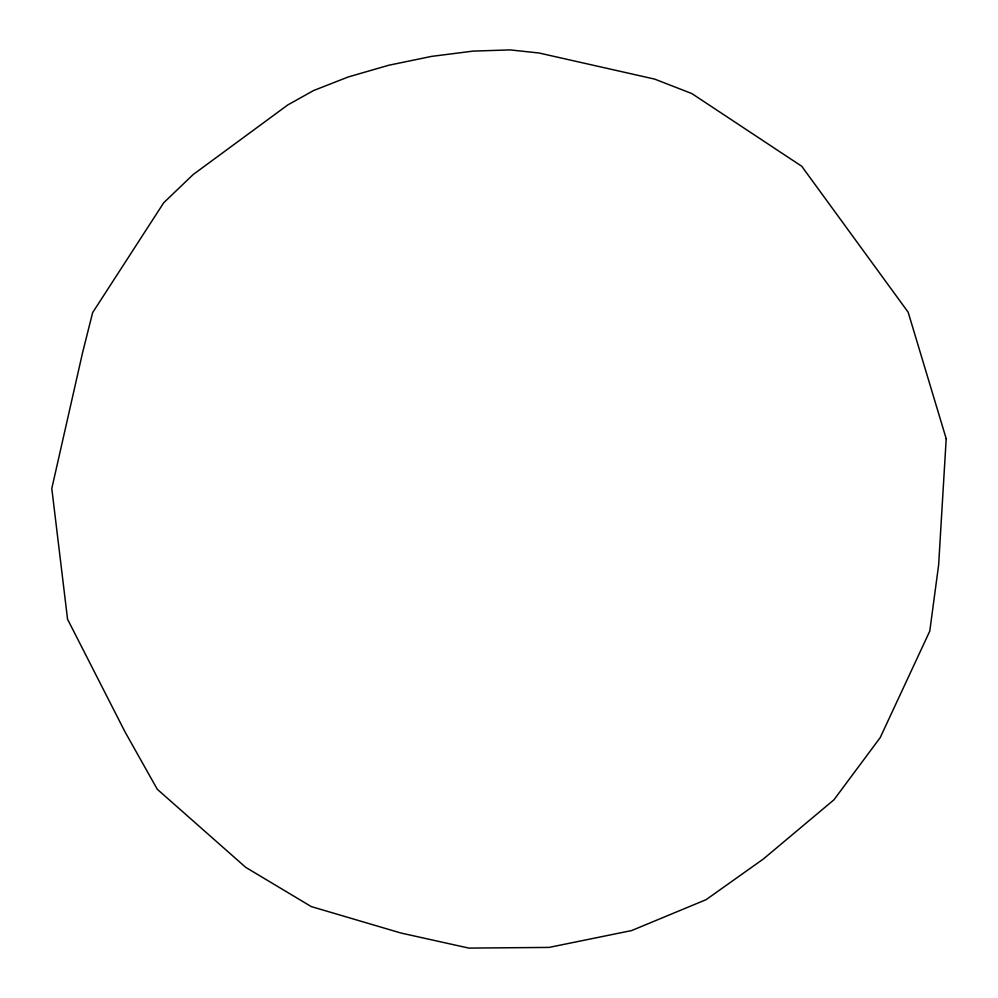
<?xml version="1.0" encoding="UTF-8"?>
<svg xmlns="http://www.w3.org/2000/svg" width="998" height="998" viewBox="0 0 998 998"><rect width="100%" height="100%" fill="white"/><g stroke="black" fill="none" stroke-linecap="round" stroke-linejoin="round"><path stroke-width="1.5" d="M946.204 438.708L938.631 564.905L929.787 631.085L880.236 737.572L833.966 799.785L763.345 859.016L706.073 899.685L631.634 930.56L549.037 947.414L468.835 948.1L400.909 933.018L311.264 906.583L245.683 867.324L157.297 789.293L124.925 731.721L67.552 619.209L51.796 488.496L82.497 353.018L92.627 312.636L163.722 202.756L193.15 174.563L287.711 104.99L313.497 90.581L348.215 76.971L388.684 65.269L431.485 56.399L473.114 51.11L510.053 49.9L538.97 52.994L654.688 79.116L691.864 93.575L801.743 166.267L908.155 312.199L946.204 438.708"/></g></svg>
